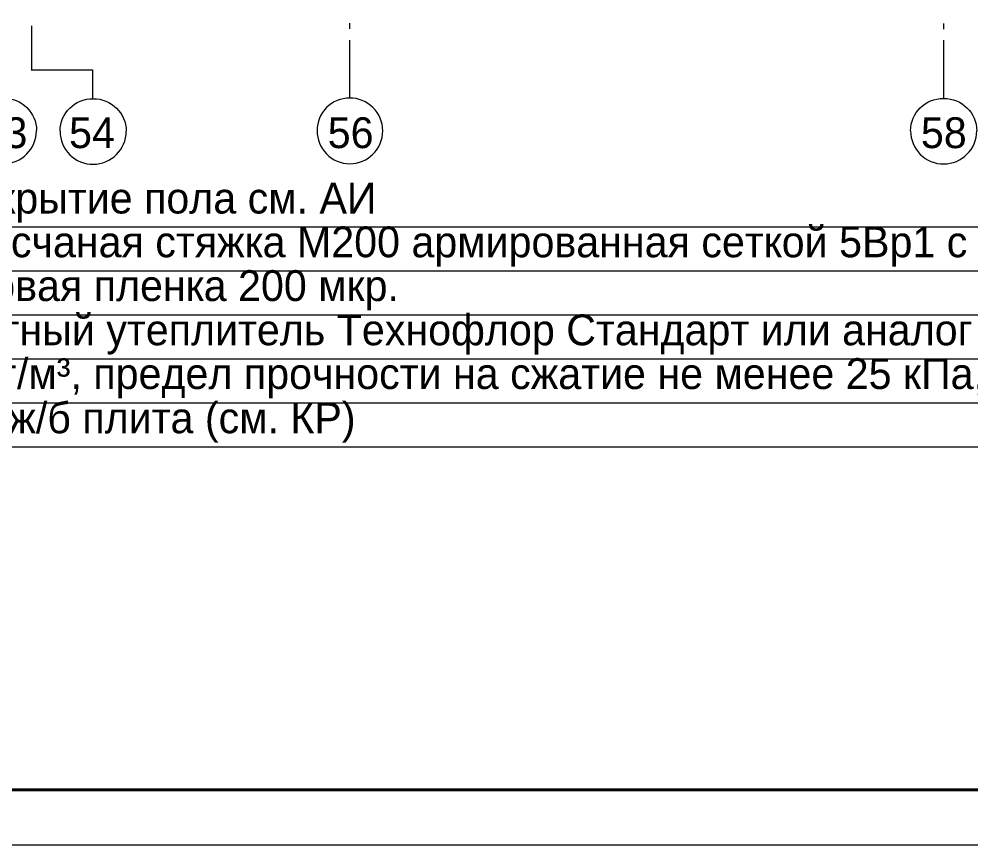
# Model space of a CAD drawing. Header units: millimetres. Extents: x -135211 to 49383, y -8033 to 228499.
# Drawn here: x -26358 to -17697, y -8033 to -523 of the extents above; entities that cross this region are included whole.
import ezdxf

# ---------------------------------------------------------------- set-up
doc = ezdxf.new("R2010")
doc.units = ezdxf.units.MM
doc.layers.add('PDF _Геометрия', color=7, linetype='Continuous', true_color=0x1d1d1d)
doc.layers.add('PDF _Текст', color=7, linetype='Continuous')

msp = doc.modelspace()

# ---------------------------------------------------------------- linework, layer by layer
at = {"layer": 'PDF _Геометрия', "color": 7, "lineweight": 40}
msp.add_lwpolyline([(-131209.6, 75559.2), (44580.7, 75559.2), (44580.7, -7533.5), (-131209.6, -7533.5)], dxfattribs=at)
at = {"layer": 'PDF _Геометрия', "color": 7, "lineweight": 9}
for points in [[(-28817.1, -4414.4), (-13319.2, -4414.4), (-13319.2, -2412.4), (-13319.2, 7087.2)], [(-26243.3, -988.4), (-26243.3, -586.2)], [(-23347.9, -612.6), (-23347.9, -562.1)], [(-17943.1, -614.9), (-17943.1, -563.9)], [(-23347.9, -1243.5), (-23347.9, -714.4)], [(-17943.1, -1245.6), (-17943.1, -716.7)], [(-26249.3, -984.2), (-25690.6, -984.2), (-25690.6, -1242.1)], [(-28817.1, -2412.4), (-13319.2, -2412.4)], [(-28817.1, -2813.9), (-13319.2, -2813.9)], [(-28817.1, -3211.9), (-13319.2, -3211.9)], [(-28817.1, -3614.2), (-13319.2, -3614.2)], [(-28817.1, -4012.1), (-13319.2, -4012.1)]]:
    msp.add_lwpolyline(points, dxfattribs=at)
msp.add_lwpolyline([(-23350.3, -1241.8, 0.418189), (-23646.3, -1538.5, 0.414955), (-23350.3, -1838.6, 0.412543), (-23049.6, -1538.5, 0.415706)], format="xyb", close=True, dxfattribs=at)
for points in [[(-25984.8, -1543.6, 0.416672), (-25683.8, -1843.9, 0.411347), (-25383.5, -1543.6)], [(-18246, -1540.7, 0.417457), (-17945.4, -1841.3, 0.412148), (-17644.8, -1540.7)]]:
    msp.add_lwpolyline(points, format="xyb", dxfattribs=at)
at = {"layer": 'PDF _Геометрия', "color": 7, "lineweight": 18}
msp.add_lwpolyline([(-133207.6, -8033.3), (45076.6, -8033.3)], dxfattribs=at)
at = {"layer": 'PDF _Геометрия', "color": 7, "lineweight": 9}
msp.add_arc((-26501.4, -1536.8), 301.9, 270.23183, 359.76817, dxfattribs=at)
for points in [[(-26500.1, -1241.9), (-26334.7, -1241.9), (-26199.5, -1373.2), (-26199.5, -1538)], [(-25984.8, -1543.6), (-25984.8, -1378.2), (-25853.1, -1247.3), (-25683.8, -1247.3)], [(-25683.8, -1247.3), (-25519.1, -1247.3), (-25383.5, -1378.2), (-25383.5, -1543.6)], [(-18246, -1540.7), (-18246, -1375.5), (-18114.8, -1244.4), (-17945.4, -1244.4)], [(-17945.4, -1244.4), (-17780.2, -1244.4), (-17644.8, -1375.5), (-17644.8, -1540.7)]]:
    msp.add_open_spline(points, degree=3, dxfattribs=at)

# ---------------------------------------------------------------- texts
at = {"layer": 'PDF _Текст', "attachment_point": 4, "style": ''}
for s, insert, char_height in [('53', (-26699.3, -1558.7), 280.26), ('54', (-25903.5, -1558.7), 280.26), ('56', (-23549.8, -1558.7), 280.26), ('58', (-18152.4, -1558.7), 280.26), ('Чистовое покрытие пола см. АИ', (-28714.3, -2193.7), 280.262), ('Цементно-песчаная стяжка М200 армированная сеткой 5Вр1 с ячейкой 100x100', (-28714.3, -2591.6), 280.262), ('Полиэтиленовая пленка 200 мкр.', (-28714.3, -2989.5), 280.262), ('Минераловатный утеплитель Технофлор Стандарт или аналог', (-28714.3, -3391.7), 280.262), ('(ρ=100-120 кг/м³, предел прочности на сжатие не менее 25 кПа, λ=0,041 Вт/м°С)', (-28714.3, -3789.6), 280.262), ('Монолитная ж/б плита (см. КР)', (-28714.3, -4191.8), 280.262)]:
    msp.add_mtext(s, dxfattribs=dict(at, insert=insert, char_height=char_height))

doc.saveas('drawing.dxf')
